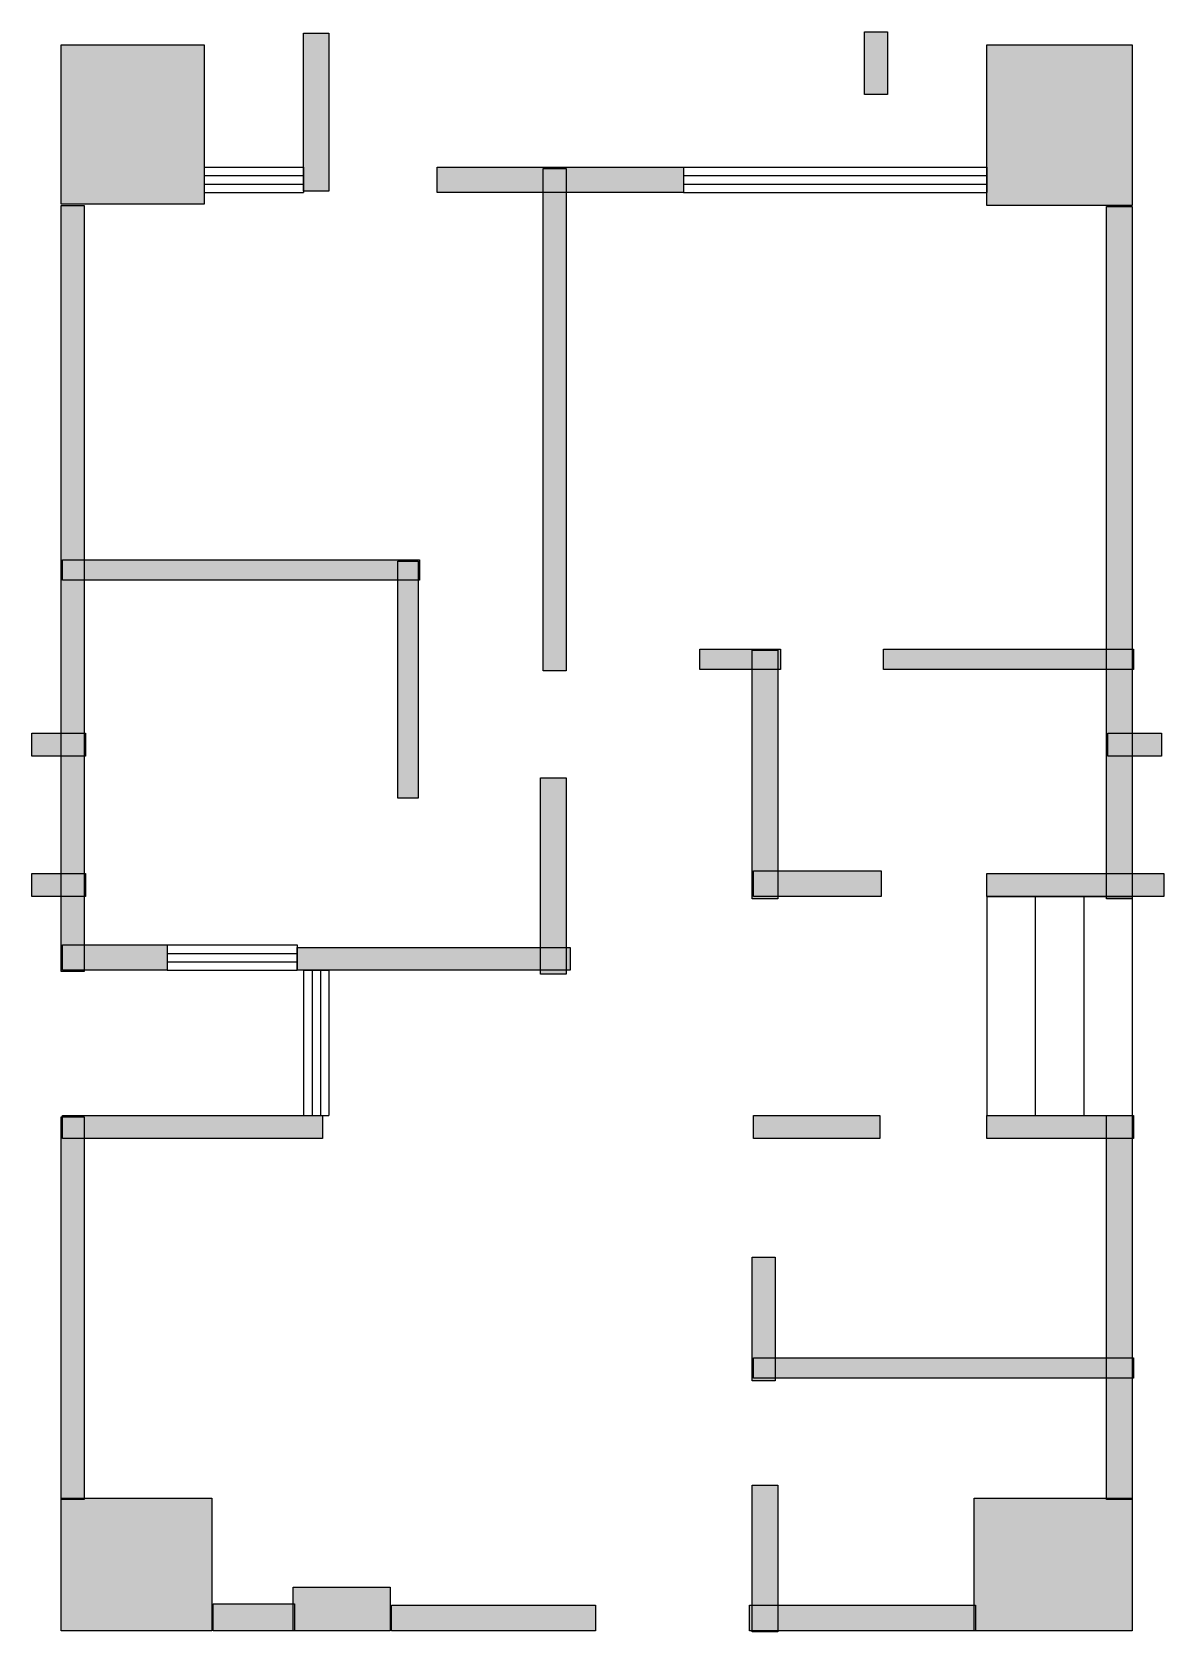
# Model space of a CAD drawing. Header units: centimetres. Extents: x 4 to 786, y 15 to 1119.
import ezdxf

# ---------------------------------------------------------------- set-up
doc = ezdxf.new("R2010")
doc.units = ezdxf.units.CM
doc.layers.add('WALL', color=7, linetype='Continuous')
doc.layers.add('WINDOW', color=5, linetype='Continuous')

msp = doc.modelspace()

# ---------------------------------------------------------------- hatches: boundary and pattern name
at = {"layer": 'WALL'}
h = msp.add_hatch(color=256, dxfattribs=at)
h.dxf.hatch_style = 1
h.paths.add_polyline_path([(191.8, 1118.5), (209.4, 1118.5), (209.4, 1009.4), (191.8, 1009.4)])
h = msp.add_hatch(color=256, dxfattribs=at)
h.dxf.hatch_style = 1
h.paths.add_polyline_path([(579, 1119.4), (594.9, 1119.4), (594.9, 1076.2), (579, 1076.2)])
h = msp.add_hatch(color=256, dxfattribs=at)
h.dxf.hatch_style = 1
h.paths.add_polyline_path([(24.6, 1110.6), (123.2, 1110.6), (123.2, 1000.6), (24.6, 1000.6)])
h = msp.add_hatch(color=256, dxfattribs=at)
h.dxf.hatch_style = 1
h.paths.add_polyline_path([(663.5, 1110.6), (763.8, 1110.6), (763.8, 999.7), (663.5, 999.7)])
h = msp.add_hatch(color=256, dxfattribs=at)
h.dxf.hatch_style = 1
h.paths.add_polyline_path([(284.2, 1026.1), (454.1, 1026.1), (454.1, 1008.5), (284.2, 1008.5)])
h = msp.add_hatch(color=256, dxfattribs=at)
h.dxf.hatch_style = 1
h.paths.add_polyline_path([(357.3, 1025.2), (373.1, 1025.2), (373.1, 678.5), (357.3, 678.5)])
h = msp.add_hatch(color=256, dxfattribs=at)
h.dxf.hatch_style = 1
h.paths.add_polyline_path([(24.6, 999.7), (40.5, 999.7), (40.5, 470.8), (24.6, 470.8)])
h = msp.add_hatch(color=256, dxfattribs=at)
h.dxf.hatch_style = 1
h.paths.add_polyline_path([(746.2, 998.8), (763.8, 998.8), (763.8, 521), (746.2, 521)])
h = msp.add_hatch(color=256, dxfattribs=at)
h.dxf.hatch_style = 1
h.paths.add_polyline_path([(25.5, 755), (271.9, 755), (271.9, 741), (25.5, 741)])
h = msp.add_hatch(color=256, dxfattribs=at)
h.dxf.hatch_style = 1
h.paths.add_polyline_path([(257, 754.2), (271, 754.2), (271, 590.5), (257, 590.5)])
h = msp.add_hatch(color=256, dxfattribs=at)
h.dxf.hatch_style = 1
h.paths.add_polyline_path([(465.5, 693.4), (521, 693.4), (521, 679.4), (465.5, 679.4)])
h = msp.add_hatch(color=256, dxfattribs=at)
h.dxf.hatch_style = 1
h.paths.add_polyline_path([(501.6, 692.6), (519.2, 692.6), (519.2, 521), (501.6, 521)])
h = msp.add_hatch(color=256, dxfattribs=at)
h.dxf.hatch_style = 1
h.paths.add_polyline_path([(592.2, 693.4), (764.7, 693.4), (764.7, 679.4), (592.2, 679.4)])
h = msp.add_hatch(color=256, dxfattribs=at)
h.dxf.hatch_style = 1
h.paths.add_polyline_path([(4.4, 635.4), (41.4, 635.4), (41.4, 619.5), (4.4, 619.5)])
h = msp.add_hatch(color=256, dxfattribs=at)
h.dxf.hatch_style = 1
h.paths.add_polyline_path([(747.1, 635.4), (784.1, 635.4), (784.1, 619.5), (747.1, 619.5)])
h = msp.add_hatch(color=256, dxfattribs=at)
h.dxf.hatch_style = 1
h.paths.add_polyline_path([(355.5, 604.6), (373.1, 604.6), (373.1, 469), (355.5, 469)])
h = msp.add_hatch(color=256, dxfattribs=at)
h.dxf.hatch_style = 1
h.paths.add_polyline_path([(4.4, 538.6), (41.4, 538.6), (41.4, 522.7), (4.4, 522.7)])
h = msp.add_hatch(color=256, dxfattribs=at)
h.dxf.hatch_style = 1
h.paths.add_polyline_path([(502.5, 540.3), (590.5, 540.3), (590.5, 522.7), (502.5, 522.7)])
h = msp.add_hatch(color=256, dxfattribs=at)
h.dxf.hatch_style = 1
h.paths.add_polyline_path([(663.5, 538.6), (785.8, 538.6), (785.8, 522.7), (663.5, 522.7)])
h = msp.add_hatch(color=256, dxfattribs=at)
h.dxf.hatch_style = 1
h.paths.add_polyline_path([(25.5, 489.3), (97.7, 489.3), (97.7, 471.7), (25.5, 471.7)])
h = msp.add_hatch(color=256, dxfattribs=at)
h.dxf.hatch_style = 1
h.paths.add_polyline_path([(187.4, 487.5), (375.8, 487.5), (375.8, 471.7), (187.4, 471.7)])
h = msp.add_hatch(color=256, dxfattribs=at)
h.dxf.hatch_style = 1
h.paths.add_polyline_path([(24.6, 370.5), (40.5, 370.5), (40.5, 106.5), (24.6, 106.5)])
h = msp.add_hatch(color=256, dxfattribs=at)
h.dxf.hatch_style = 1
h.paths.add_polyline_path([(25.5, 371.4), (205, 371.4), (205, 355.5), (25.5, 355.5)])
h = msp.add_hatch(color=256, dxfattribs=at)
h.dxf.hatch_style = 1
h.paths.add_polyline_path([(502.5, 371.4), (589.6, 371.4), (589.6, 355.5), (502.5, 355.5)])
h = msp.add_hatch(color=256, dxfattribs=at)
h.dxf.hatch_style = 1
h.paths.add_polyline_path([(663.5, 371.4), (764.7, 371.4), (764.7, 355.5), (663.5, 355.5)])
h = msp.add_hatch(color=256, dxfattribs=at)
h.dxf.hatch_style = 1
h.paths.add_polyline_path([(746.2, 371.4), (763.8, 371.4), (763.8, 106.5), (746.2, 106.5)])
h = msp.add_hatch(color=256, dxfattribs=at)
h.dxf.hatch_style = 1
h.paths.add_polyline_path([(501.6, 273.7), (517.4, 273.7), (517.4, 188.3), (501.6, 188.3)])
h = msp.add_hatch(color=256, dxfattribs=at)
h.dxf.hatch_style = 1
h.paths.add_polyline_path([(502.5, 204.2), (764.7, 204.2), (764.7, 190.1), (502.5, 190.1)])
h = msp.add_hatch(color=256, dxfattribs=at)
h.dxf.hatch_style = 1
h.paths.add_polyline_path([(501.6, 116.2), (519.2, 116.2), (519.2, 15), (501.6, 15)])
h = msp.add_hatch(color=256, dxfattribs=at)
h.dxf.hatch_style = 1
h.paths.add_polyline_path([(24.6, 107.4), (128.5, 107.4), (128.5, 15.8), (24.6, 15.8)])
h = msp.add_hatch(color=256, dxfattribs=at)
h.dxf.hatch_style = 1
h.paths.add_polyline_path([(654.7, 107.4), (763.8, 107.4), (763.8, 15.8), (654.7, 15.8)])
h = msp.add_hatch(color=256, dxfattribs=at)
h.dxf.hatch_style = 1
h.paths.add_polyline_path([(184.8, 45.8), (251.7, 45.8), (251.7, 15.8), (184.8, 15.8)])
h = msp.add_hatch(color=256, dxfattribs=at)
h.dxf.hatch_style = 1
h.paths.add_polyline_path([(129.4, 34.3), (185.7, 34.3), (185.7, 15.8), (129.4, 15.8)])
h = msp.add_hatch(color=256, dxfattribs=at)
h.dxf.hatch_style = 1
h.paths.add_polyline_path([(252.6, 33.4), (393.4, 33.4), (393.4, 15.8), (252.6, 15.8)])
h = msp.add_hatch(color=256, dxfattribs=at)
h.dxf.hatch_style = 1
h.paths.add_polyline_path([(499.8, 33.4), (655.6, 33.4), (655.6, 15.8), (499.8, 15.8)])

# ---------------------------------------------------------------- linework, layer by layer
for points in [[(191.8, 1118.5), (209.4, 1118.5), (209.4, 1009.4), (191.8, 1009.4)], [(579, 1119.4), (594.9, 1119.4), (594.9, 1076.2), (579, 1076.2)], [(24.6, 1110.6), (123.2, 1110.6), (123.2, 1000.6), (24.6, 1000.6)], [(663.5, 1110.6), (763.8, 1110.6), (763.8, 999.7), (663.5, 999.7)], [(284.2, 1026.1), (454.1, 1026.1), (454.1, 1008.5), (284.2, 1008.5)], [(357.3, 1025.2), (373.1, 1025.2), (373.1, 678.5), (357.3, 678.5)], [(24.6, 999.7), (40.5, 999.7), (40.5, 470.8), (24.6, 470.8)], [(746.2, 998.8), (763.8, 998.8), (763.8, 521), (746.2, 521)], [(25.5, 755), (271.9, 755), (271.9, 741), (25.5, 741)], [(257, 754.2), (271, 754.2), (271, 590.5), (257, 590.5)], [(465.5, 693.4), (521, 693.4), (521, 679.4), (465.5, 679.4)], [(501.6, 692.6), (519.2, 692.6), (519.2, 521), (501.6, 521)], [(592.2, 693.4), (764.7, 693.4), (764.7, 679.4), (592.2, 679.4)], [(4.4, 635.4), (41.4, 635.4), (41.4, 619.5), (4.4, 619.5)], [(747.1, 635.4), (784.1, 635.4), (784.1, 619.5), (747.1, 619.5)], [(355.5, 604.6), (373.1, 604.6), (373.1, 469), (355.5, 469)], [(4.4, 538.6), (41.4, 538.6), (41.4, 522.7), (4.4, 522.7)], [(502.5, 540.3), (590.5, 540.3), (590.5, 522.7), (502.5, 522.7)], [(663.5, 538.6), (785.8, 538.6), (785.8, 522.7), (663.5, 522.7)], [(25.5, 489.3), (97.7, 489.3), (97.7, 471.7), (25.5, 471.7)], [(187.4, 487.5), (375.8, 487.5), (375.8, 471.7), (187.4, 471.7)], [(24.6, 370.5), (40.5, 370.5), (40.5, 106.5), (24.6, 106.5)], [(25.5, 371.4), (205, 371.4), (205, 355.5), (25.5, 355.5)], [(502.5, 371.4), (589.6, 371.4), (589.6, 355.5), (502.5, 355.5)], [(663.5, 371.4), (764.7, 371.4), (764.7, 355.5), (663.5, 355.5)], [(746.2, 371.4), (763.8, 371.4), (763.8, 106.5), (746.2, 106.5)], [(501.6, 273.7), (517.4, 273.7), (517.4, 188.3), (501.6, 188.3)], [(502.5, 204.2), (764.7, 204.2), (764.7, 190.1), (502.5, 190.1)], [(501.6, 116.2), (519.2, 116.2), (519.2, 15), (501.6, 15)], [(24.6, 107.4), (128.5, 107.4), (128.5, 15.8), (24.6, 15.8)], [(654.7, 107.4), (763.8, 107.4), (763.8, 15.8), (654.7, 15.8)], [(184.8, 45.8), (251.7, 45.8), (251.7, 15.8), (184.8, 15.8)], [(129.4, 34.3), (185.7, 34.3), (185.7, 15.8), (129.4, 15.8)], [(252.6, 33.4), (393.4, 33.4), (393.4, 15.8), (252.6, 15.8)], [(499.8, 33.4), (655.6, 33.4), (655.6, 15.8), (499.8, 15.8)]]:
    msp.add_lwpolyline(points, close=True, dxfattribs=at)
at = {"layer": 'WINDOW'}
for p, q in [((123.2, 1026.1), (191.8, 1026.1)), ((123.2, 1026.1), (123.2, 1008.5)), ((123.2, 1020.2), (191.8, 1020.2)), ((191.8, 1026.1), (191.8, 1008.5)), ((454.1, 1026.1), (663.5, 1026.1)), ((454.1, 1026.1), (454.1, 1008.5)), ((454.1, 1020.2), (663.5, 1020.2)), ((663.5, 1026.1), (663.5, 1008.5)), ((123.2, 1014.3), (191.8, 1014.3)), ((123.2, 1008.5), (191.8, 1008.5)), ((454.1, 1014.3), (663.5, 1014.3)), ((454.1, 1008.5), (663.5, 1008.5)), ((663.5, 522.7), (663.5, 371.4)), ((663.5, 522.7), (763.8, 522.7)), ((697, 522.7), (697, 371.4)), ((730.4, 522.7), (730.4, 371.4)), ((763.8, 522.7), (763.8, 371.4)), ((97.7, 489.3), (187.4, 489.3)), ((97.7, 489.3), (97.7, 471.7)), ((187.4, 489.3), (187.4, 471.7)), ((97.7, 483.4), (187.4, 483.4)), ((97.7, 477.5), (187.4, 477.5)), ((97.7, 471.7), (187.4, 471.7)), ((191.8, 471.7), (191.8, 371.4)), ((191.8, 471.7), (209.4, 471.7)), ((197.7, 471.7), (197.7, 371.4)), ((203.6, 471.7), (203.6, 371.4)), ((209.4, 471.7), (209.4, 371.4)), ((191.8, 371.4), (209.4, 371.4)), ((663.5, 371.4), (763.8, 371.4))]:
    msp.add_line(p, q, dxfattribs=at)

doc.saveas('drawing.dxf')
